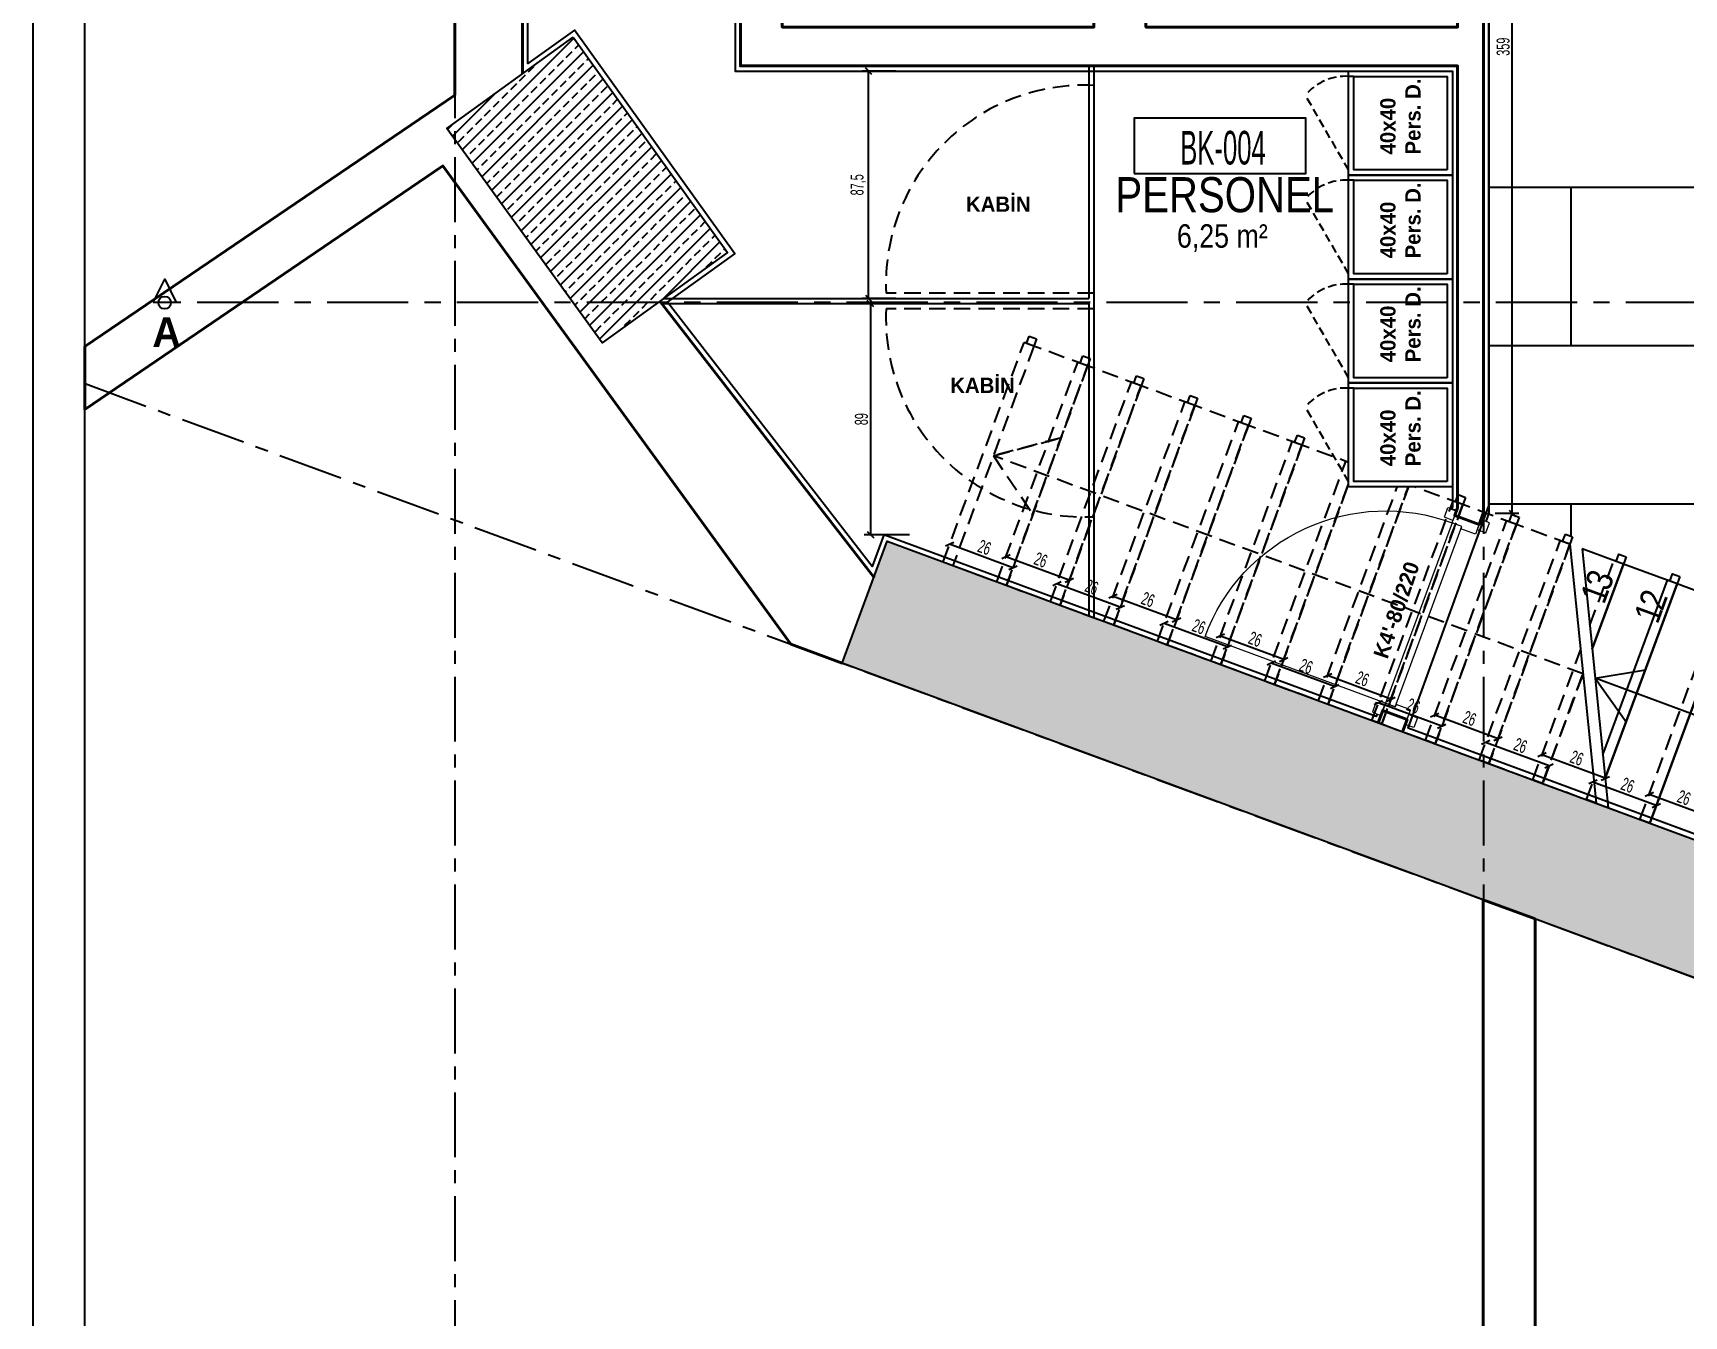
# Model space of a CAD drawing. Header units: millimetres. Extents: x 933584 to 974011, y 4545988 to 4553664.
# Drawn here: x 953802 to 954437, y 4548949 to 4549443 of the extents above; entities that cross this region are included whole.
import ezdxf
from ezdxf.enums import TextEntityAlignment as Align

# ---------------------------------------------------------------- set-up
doc = ezdxf.new("R2010")
doc.units = ezdxf.units.MM
doc.set_wipeout_variables(frame=1)
doc.header["$PDMODE"] = 35
for name, pattern in [('568_AVN_KES_01$0$HIDDEN', [0.375, 0.25, -0.125]), ('CENTER', [2, 1.25, -0.25, 0.25, -0.25]), ('DOT2', [3.175, 0, -3.175]), ('HIDDEN', [9.525, 6.35, -3.175])]:
    doc.linetypes.add(name, pattern=pattern)
doc.layers.get('0').update_dxf_attribs({"color": 255})
doc.layers.get('Defpoints').update_dxf_attribs({"color": 8})
for name, color, linetype in [('0-CSX-CXS_20', 14, 'CENTER'), ('0-DMS-50', 143, 'Continuous'), ('0-HSL-HTC', 253, 'Continuous'), ('0-HSL-HTC_200', 1, 'Continuous'), ('0-HSL-SLD', 252, 'Continuous'), ('0-LNS-SLN', 6, 'Continuous'), ('0-LNS-SPL', 13, '568_AVN_KES_01$0$HIDDEN'), ('0-TXT-NXS', 7, 'Continuous'), ('0-TXT-PBX', 6, 'Continuous'), ('0-TXT-PTX_50', 8, 'Continuous'), ('0-TXT-XBX_20', 3, 'Continuous'), ('2-SPS-RCN', 2, 'Continuous'), ('7-DCR-FRN', 8, 'Continuous')]:
    doc.layers.add(name, color=color, linetype=linetype)
doc.layers.add('2-SPS-IBW', color=5, linetype='Continuous', lineweight=40)
doc.layers.add('3-OPN-WDR', color=4, linetype='Continuous', lineweight=18)
doc.styles.add('139_UYG_PLN$0$Dumankaya_fikirtepe_VAZIYET_PLANI$0$Standard', font='arial.ttf')
doc.styles.add('Century Gothic_B_3', font='GOTHICB.TTF', dxfattribs={"height": 4})
doc.styles.add('dim_romans_50', font='swissl.ttf', dxfattribs={"width": 0.6, "height": 5})
doc.styles.add('MAHAL YAZISI', font='ARIALN.TTF', dxfattribs={"width": 0.8})
doc.styles.get("Standard").update_dxf_attribs({"font": 'times.ttf'})
doc.dimstyles.new('ONK_dim 1_50', dxfattribs={"dimscale": 5, "dimtxt": 4, "dimasz": 0.5, "dimexe": 0.5, "dimexo": 0.5, "dimgap": 0.2, "dimtad": 1, "dimdec": 1, "dimrnd": 0.5, "dimzin": 9, "dimtxsty": 'dim_romans_50', "dimblk": 'OBLIQUE', "dimcen": 1, "dimclre": 256, "dimclrt": 256, "dimazin": 2, "dimtfac": 1, "dimtdec": 1, "dimtix": 1, "dimtmove": 2, "dimatfit": 3, "dimldrblk": 'OBLIQUE', "dimfxl": 3, "dimfxlon": 1, "dimarcsym": 0})
pattern_1 = [(45, (935939.6384, 4550274.5564), (-4.490128, 4.490128), []), (45, (935944.1285, 4550274.5564), (-4.490128, 4.490128), [3.175, -1.5875])]

# ---------------------------------------------------------------- blocks, each defined once
blk = doc.blocks.new('ZVBXCB')
at = {"layer": '0-CSX-CXS_20', "ltscale": 20}
for points in [[(932363.86, 4549835.4), (932363.86, 4548420.65)], [(932759.94, 4549835.4), (932759.94, 4548420.65)], [(932221.52, 4549308.24), (933780.76, 4548732.71)]]:
    blk.add_lwpolyline(points, dxfattribs=at)
blk = doc.blocks.new('DBXDB')
at = {"layer": '2-SPS-IBW'}
for points in [[(939906.16, 4549691.91), (939906.16, 4549761.91), (939924.16, 4549761.91), (939924.16, 4549707.82), (940032.26, 4549707.82), (940032.26, 4549624.82), (939932.26, 4549624.82), (939932.26, 4549564.82)], [(940055.3, 4549338.01), (940035.6, 4549345.28), (939901.64, 4549529.36), (939763.81, 4549435.64), (939763.81, 4549459.83), (939906.16, 4549556.59), (939906.16, 4549641.91), (940016.16, 4549641.91), (940016.16, 4549691.91), (939906.16, 4549691.91)], [(940067.51, 4549371.09), (940067.51, 4549371.09), (939985.18, 4549477.34)]]:
    blk.add_lwpolyline(points, dxfattribs=at)
blk.add_lwpolyline([(940322.16, 4549239.51), (940322.16, 4548677.89), (940302.15, 4548677.89), (940302.15, 4549246.89)], close=True, dxfattribs=at)
blk = doc.blocks.new('MAHAL_KODU')
at = {"layer": '0-TXT-PTX_50'}
for tag, height, p in [('MEKAN_ADI', 0.3, (0, -0.65)), ('ALAN', 0.2, (0, -0.95))]:
    blk.add_attdef(tag, text='', height=height, dxfattribs=at).set_placement(p, align=Align.MIDDLE_CENTER)
at = {"linetype": 'DOT2', "ltscale": 10000}
blk.add_wipeout([(-0.748, 0.049), (0.721, 0.049), (0.722, -0.423), (-0.752, -0.425)], dxfattribs=at)
at = {"layer": '0-TXT-PBX'}
blk.add_lwpolyline([(-0.748, -0.422), (0.721, -0.422), (0.721, 0.049), (-0.748, 0.049)], close=True, dxfattribs=at)
at = {"layer": '0-TXT-PTX_50'}
blk.add_attdef('MAHAL_KODU', text='', height=0.3, dxfattribs=at).set_placement((0, -0.2), align=Align.MIDDLE_CENTER)
blk = doc.blocks.new('FDSVBDVBDZVB')
at = {"layer": '0-HSL-HTC_200'}
h = blk.add_hatch(dxfattribs=at)
h.set_pattern_fill('ANSI33', color=256)
h.set_pattern_definition(pattern_1)
h.paths.add_polyline_path([(939951.78, 4549578.85), (940011.16, 4549496.04), (939962.88, 4549461.29), (939903.08, 4549543.8)])
h = blk.add_hatch(dxfattribs=at)
h.set_pattern_fill('ANSI33', color=256)
h.set_pattern_definition(pattern_1)
h.paths.add_polyline_path([(940055.3, 4549338.01), (940072.62, 4549384.92), (940702.02, 4549152.33), (940695.25, 4549101.8)])
at = {"layer": '2-SPS-RCN'}
blk.add_lwpolyline([(939951.78, 4549578.85), (940011.16, 4549496.04), (939962.88, 4549461.29), (939903.08, 4549543.8)], close=True, dxfattribs=at)
blk.add_lwpolyline([(940055.3, 4549338.01), (940072.62, 4549384.92), (940702.02, 4549152.33), (940695.25, 4549101.8), (940055.3, 4549338.01)], dxfattribs=at)
blk = doc.blocks.new('fdbxcbxb')
at = {"layer": '0-LNS-SLN', "linetype": 'HIDDEN'}
blk.add_lwpolyline([(936147.2, 4550487.53), (936178.39, 4550571.95)], dxfattribs=at)
at = {"layer": '0-LNS-SLN'}
blk.add_lwpolyline([(936150.95, 4550486.14), (936171.58, 4550478.51), (936202.78, 4550562.93), (936182.15, 4550570.56)], close=True, dxfattribs=at)
for points in [[(936182.15, 4550570.56), (936178.39, 4550571.95)], [(936150.95, 4550486.14), (936147.2, 4550487.53)]]:
    blk.add_lwpolyline(points, dxfattribs=at)
blk = doc.blocks.new('kapı_multi3')
at = {"color": 8}
blk.add_lwpolyline([(3, 0), (3, 74, -0.414214), (77, 0, -1)], format="xyb", dxfattribs=at)
for points in [[(2, 3.5), (-2, 3.5), (-2, 0), (2, 0)], [(0, -10), (4, -10), (4, -4), (3, -4), (3, 0), (0, 0)], [(77, -4), (77, 0), (3, 0), (3, -4)], [(80, -10), (76, -10), (76, -4), (77, -4), (77, 0), (80, 0)], [(78, 3.5), (82, 3.5), (82, 0), (78, 0)], [(2, -13.5), (-2, -13.5), (-2, -10), (2, -10)], [(77.95, -13.5), (81.95, -13.5), (82, -10), (78, -10)]]:
    blk.add_lwpolyline(points, close=True)
blk = doc.blocks.new('zcvbxcb')
blk.add_wipeout([(933921.85, 4549610.46), (933881.85, 4549610.46), (933881.85, 4549570.46), (933921.85, 4549570.46)]).dxf.layer = '0-HSL-SLD'
at = {"layer": '7-DCR-FRN', "linetype": 'HIDDEN', "ltscale": 0.5}
blk.add_lwpolyline([(933883.85, 4549610.46), (933912.59, 4549627.06, -0.238554), (933919.85, 4549610.46, -0.992325)], format="xyb", dxfattribs=at)
at = {"layer": '7-DCR-FRN'}
for points in [[(933881.85, 4549570.46), (933881.85, 4549610.46), (933921.85, 4549610.46), (933921.85, 4549570.46), (933881.85, 4549570.46)], [(933883.85, 4549572.46), (933883.85, 4549608.46), (933919.85, 4549608.46), (933919.85, 4549572.46)]]:
    blk.add_lwpolyline(points, close=True, dxfattribs=at)
blk.add_lwpolyline([(933919.85, 4549608.46), (933919.85, 4549610.46)], dxfattribs=at)
at = {"layer": '0-TXT-XBX_20', "color": 0, "insert": (933889.77, 4549598.25), "char_height": 5.8729, "width": 228.8091, "attachment_point": 1, "line_spacing_factor": 0.984502, "style": 'Century Gothic_B_3'}
blk.add_mtext('\\pxql;{\\fFranklin Gothic Book|b1|i0|c162|p34;40x40\\PPers. D.}', dxfattribs=at)
blk = doc.blocks.new('_Oblique')
at = {"color": 0, "linetype": 'ByBlock', "lineweight": -2}
blk.add_line((-0.5, -0.5), (0.5, 0.5), dxfattribs=at)
blk = doc.blocks.new('*D1840')
at = {"layer": '0-DMS-50', "color": 0, "lineweight": -2}
blk.add_line((954448.08, 4549141.03), (954423.69, 4549150.04), dxfattribs=at)
at = {"layer": '0-DMS-50', "lineweight": -2}
for p, q in [((954422.83, 4549147.69), (954422.83, 4549147.69)), ((954447.21, 4549138.68), (954447.21, 4549138.68))]:
    blk.add_line(p, q, dxfattribs=at)
at = {"layer": 'Defpoints', "color": 0}
for p in [(954423.69, 4549150.04), (954423.69, 4549150.04), (954448.08, 4549141.03)]:
    blk.add_point(p, dxfattribs=at)
at = {"layer": '0-DMS-50', "color": 0, "linetype": 'ByBlock', "lineweight": -2, "xscale": 2.5, "yscale": 2.5, "zscale": 2.5}
for p, rotation in [((954423.69, 4549150.04), 159.718194096898), ((954448.08, 4549141.03), 339.718194096898)]:
    blk.add_blockref('_Oblique', p, dxfattribs=dict(at, rotation=rotation))
at = {"layer": '0-DMS-50', "insert": (954437.1, 4549148.82), "char_height": 5, "attachment_point": 5, "rotation": 339.71819, "style": 'dim_romans_50'}
blk.add_mtext('26', dxfattribs=at)
blk = doc.blocks.new('*D1841')
at = {"layer": '0-DMS-50', "lineweight": -2}
for p, q in [((954401.15, 4549152.51), (954401.15, 4549152.51)), ((954425.54, 4549143.49), (954425.54, 4549143.49))]:
    blk.add_line(p, q, dxfattribs=at)
at = {"layer": '0-DMS-50', "color": 0, "lineweight": -2}
blk.add_line((954426.4, 4549145.84), (954402.02, 4549154.85), dxfattribs=at)
at = {"layer": 'Defpoints', "color": 0}
for p in [(954402.02, 4549154.85), (954402.02, 4549154.85), (954426.4, 4549145.84)]:
    blk.add_point(p, dxfattribs=at)
at = {"layer": '0-DMS-50', "color": 0, "linetype": 'ByBlock', "lineweight": -2, "xscale": 2.5, "yscale": 2.5, "zscale": 2.5}
for p, rotation in [((954402.02, 4549154.85), 159.718194379561), ((954426.4, 4549145.84), 339.718194379561)]:
    blk.add_blockref('_Oblique', p, dxfattribs=dict(at, rotation=rotation))
at = {"layer": '0-DMS-50', "insert": (954415.42, 4549153.63), "char_height": 5, "attachment_point": 5, "rotation": 339.71819, "style": 'dim_romans_50'}
blk.add_mtext('26', dxfattribs=at)
blk = doc.blocks.new('*D1842')
at = {"layer": '0-DMS-50', "lineweight": -2}
for p, q in [((954381.55, 4549162.95), (954381.55, 4549162.95)), ((954405.94, 4549153.93), (954405.94, 4549153.93))]:
    blk.add_line(p, q, dxfattribs=at)
at = {"layer": '0-DMS-50', "color": 0, "lineweight": -2}
blk.add_line((954406.81, 4549156.28), (954382.42, 4549165.29), dxfattribs=at)
at = {"layer": 'Defpoints', "color": 0}
for p in [(954382.42, 4549165.29), (954382.42, 4549165.29), (954406.81, 4549156.28)]:
    blk.add_point(p, dxfattribs=at)
at = {"layer": '0-DMS-50', "color": 0, "linetype": 'ByBlock', "lineweight": -2, "xscale": 2.5, "yscale": 2.5, "zscale": 2.5}
for p, rotation in [((954382.42, 4549165.29), 159.718194096898), ((954406.81, 4549156.28), 339.718194096898)]:
    blk.add_blockref('_Oblique', p, dxfattribs=dict(at, rotation=rotation))
at = {"layer": '0-DMS-50', "insert": (954395.83, 4549164.07), "char_height": 5, "attachment_point": 5, "rotation": 339.71819, "style": 'dim_romans_50'}
blk.add_mtext('26', dxfattribs=at)
blk = doc.blocks.new('*D1843')
at = {"layer": '0-DMS-50', "color": 0, "lineweight": -2}
blk.add_line((954385.13, 4549161.09), (954360.74, 4549170.1), dxfattribs=at)
at = {"layer": '0-DMS-50', "lineweight": -2}
for p, q in [((954359.88, 4549167.76), (954359.88, 4549167.76)), ((954384.27, 4549158.75), (954384.27, 4549158.75))]:
    blk.add_line(p, q, dxfattribs=at)
at = {"layer": 'Defpoints', "color": 0}
for p in [(954360.74, 4549170.1), (954360.74, 4549170.1), (954385.13, 4549161.09)]:
    blk.add_point(p, dxfattribs=at)
at = {"layer": '0-DMS-50', "color": 0, "linetype": 'ByBlock', "lineweight": -2, "xscale": 2.5, "yscale": 2.5, "zscale": 2.5}
for p, rotation in [((954360.74, 4549170.1), 159.718194379561), ((954385.13, 4549161.09), 339.718194379561)]:
    blk.add_blockref('_Oblique', p, dxfattribs=dict(at, rotation=rotation))
at = {"layer": '0-DMS-50', "insert": (954374.15, 4549168.88), "char_height": 5, "attachment_point": 5, "rotation": 339.71819, "style": 'dim_romans_50'}
blk.add_mtext('26', dxfattribs=at)
blk = doc.blocks.new('*D1844')
at = {"layer": '0-DMS-50', "lineweight": -2}
for p, q in [((954340.28, 4549178.2), (954340.28, 4549178.2)), ((954364.67, 4549169.19), (954364.67, 4549169.19))]:
    blk.add_line(p, q, dxfattribs=at)
at = {"layer": '0-DMS-50', "color": 0, "lineweight": -2}
blk.add_line((954365.54, 4549171.53), (954341.15, 4549180.54), dxfattribs=at)
at = {"layer": 'Defpoints', "color": 0}
for p in [(954341.15, 4549180.54), (954341.15, 4549180.54), (954365.54, 4549171.53)]:
    blk.add_point(p, dxfattribs=at)
at = {"layer": '0-DMS-50', "color": 0, "linetype": 'ByBlock', "lineweight": -2, "xscale": 2.5, "yscale": 2.5, "zscale": 2.5}
for p, rotation in [((954341.15, 4549180.54), 159.718194096898), ((954365.54, 4549171.53), 339.718194096898)]:
    blk.add_blockref('_Oblique', p, dxfattribs=dict(at, rotation=rotation))
at = {"layer": '0-DMS-50', "insert": (954354.56, 4549179.32), "char_height": 5, "attachment_point": 5, "rotation": 339.71819, "style": 'dim_romans_50'}
blk.add_mtext('26', dxfattribs=at)
blk = doc.blocks.new('*D1845')
at = {"layer": '0-DMS-50', "lineweight": -2}
for p, q in [((954318.61, 4549183.01), (954318.61, 4549183.01)), ((954342.99, 4549174), (954342.99, 4549174))]:
    blk.add_line(p, q, dxfattribs=at)
at = {"layer": '0-DMS-50', "color": 0, "lineweight": -2}
blk.add_line((954343.86, 4549176.34), (954319.47, 4549185.36), dxfattribs=at)
at = {"layer": 'Defpoints', "color": 0}
for p in [(954319.47, 4549185.36), (954319.47, 4549185.36), (954343.86, 4549176.34)]:
    blk.add_point(p, dxfattribs=at)
at = {"layer": '0-DMS-50', "color": 0, "linetype": 'ByBlock', "lineweight": -2, "xscale": 2.5, "yscale": 2.5, "zscale": 2.5}
for p, rotation in [((954319.47, 4549185.36), 159.718194379561), ((954343.86, 4549176.34), 339.718194379561)]:
    blk.add_blockref('_Oblique', p, dxfattribs=dict(at, rotation=rotation))
at = {"layer": '0-DMS-50', "insert": (954332.88, 4549184.13), "char_height": 5, "attachment_point": 5, "rotation": 339.71819, "style": 'dim_romans_50'}
blk.add_mtext('26', dxfattribs=at)
blk = doc.blocks.new('*D1846')
at = {"layer": '0-DMS-50', "color": 0, "lineweight": -2}
blk.add_line((954324.26, 4549186.78), (954299.88, 4549195.8), dxfattribs=at)
at = {"layer": '0-DMS-50', "lineweight": -2}
for p, q in [((954299.01, 4549193.45), (954299.01, 4549193.45)), ((954323.4, 4549184.44), (954323.4, 4549184.44))]:
    blk.add_line(p, q, dxfattribs=at)
at = {"layer": 'Defpoints', "color": 0}
for p in [(954299.88, 4549195.8), (954299.88, 4549195.8), (954324.26, 4549186.78)]:
    blk.add_point(p, dxfattribs=at)
at = {"layer": '0-DMS-50', "color": 0, "linetype": 'ByBlock', "lineweight": -2, "xscale": 2.5, "yscale": 2.5, "zscale": 2.5}
for p, rotation in [((954299.88, 4549195.8), 159.718194096898), ((954324.26, 4549186.78), 339.718194096898)]:
    blk.add_blockref('_Oblique', p, dxfattribs=dict(at, rotation=rotation))
at = {"layer": '0-DMS-50', "insert": (954313.28, 4549194.57), "char_height": 5, "attachment_point": 5, "rotation": 339.71819, "style": 'dim_romans_50'}
blk.add_mtext('26', dxfattribs=at)
blk = doc.blocks.new('*D1847')
at = {"layer": '0-DMS-50', "lineweight": -2}
for p, q in [((954277.33, 4549198.26), (954277.33, 4549198.26)), ((954301.72, 4549189.25), (954301.72, 4549189.25))]:
    blk.add_line(p, q, dxfattribs=at)
at = {"layer": '0-DMS-50', "color": 0, "lineweight": -2}
blk.add_line((954302.59, 4549191.6), (954278.2, 4549200.61), dxfattribs=at)
at = {"layer": 'Defpoints', "color": 0}
for p in [(954278.2, 4549200.61), (954278.2, 4549200.61), (954302.59, 4549191.6)]:
    blk.add_point(p, dxfattribs=at)
at = {"layer": '0-DMS-50', "color": 0, "linetype": 'ByBlock', "lineweight": -2, "xscale": 2.5, "yscale": 2.5, "zscale": 2.5}
for p, rotation in [((954278.2, 4549200.61), 159.718194379561), ((954302.59, 4549191.6), 339.718194379561)]:
    blk.add_blockref('_Oblique', p, dxfattribs=dict(at, rotation=rotation))
at = {"layer": '0-DMS-50', "insert": (954291.61, 4549199.38), "char_height": 5, "attachment_point": 5, "rotation": 339.71819, "style": 'dim_romans_50'}
blk.add_mtext('26', dxfattribs=at)
blk = doc.blocks.new('*D1848')
at = {"layer": '0-DMS-50', "lineweight": -2}
for p, q in [((954257.74, 4549208.7), (954257.74, 4549208.7)), ((954282.13, 4549199.69), (954282.13, 4549199.69))]:
    blk.add_line(p, q, dxfattribs=at)
at = {"layer": '0-DMS-50', "color": 0, "lineweight": -2}
blk.add_line((954282.99, 4549202.04), (954258.6, 4549211.05), dxfattribs=at)
at = {"layer": 'Defpoints', "color": 0}
for p in [(954258.6, 4549211.05), (954258.6, 4549211.05), (954282.99, 4549202.04)]:
    blk.add_point(p, dxfattribs=at)
at = {"layer": '0-DMS-50', "color": 0, "linetype": 'ByBlock', "lineweight": -2, "xscale": 2.5, "yscale": 2.5, "zscale": 2.5}
for p, rotation in [((954258.6, 4549211.05), 159.718194096898), ((954282.99, 4549202.04), 339.718194096898)]:
    blk.add_blockref('_Oblique', p, dxfattribs=dict(at, rotation=rotation))
at = {"layer": '0-DMS-50', "insert": (954272.01, 4549209.82), "char_height": 5, "attachment_point": 5, "rotation": 339.71819, "style": 'dim_romans_50'}
blk.add_mtext('26', dxfattribs=at)
blk = doc.blocks.new('*D1849')
at = {"layer": '0-DMS-50', "color": 0, "lineweight": -2}
blk.add_line((954261.32, 4549206.85), (954236.93, 4549215.86), dxfattribs=at)
at = {"layer": '0-DMS-50', "lineweight": -2}
for p, q in [((954236.06, 4549213.52), (954236.06, 4549213.52)), ((954260.45, 4549204.5), (954260.45, 4549204.5))]:
    blk.add_line(p, q, dxfattribs=at)
at = {"layer": 'Defpoints', "color": 0}
for p in [(954236.93, 4549215.86), (954236.93, 4549215.86), (954261.32, 4549206.85)]:
    blk.add_point(p, dxfattribs=at)
at = {"layer": '0-DMS-50', "color": 0, "linetype": 'ByBlock', "lineweight": -2, "xscale": 2.5, "yscale": 2.5, "zscale": 2.5}
for p, rotation in [((954236.93, 4549215.86), 159.718194379561), ((954261.32, 4549206.85), 339.718194379561)]:
    blk.add_blockref('_Oblique', p, dxfattribs=dict(at, rotation=rotation))
at = {"layer": '0-DMS-50', "insert": (954250.34, 4549214.64), "char_height": 5, "attachment_point": 5, "rotation": 339.71819, "style": 'dim_romans_50'}
blk.add_mtext('26', dxfattribs=at)
blk = doc.blocks.new('*D1850')
at = {"layer": '0-DMS-50', "color": 0, "lineweight": -2}
blk.add_line((954241.72, 4549217.29), (954217.33, 4549226.3), dxfattribs=at)
at = {"layer": '0-DMS-50', "lineweight": -2}
for p, q in [((954216.47, 4549223.96), (954216.47, 4549223.96)), ((954240.85, 4549214.94), (954240.85, 4549214.94))]:
    blk.add_line(p, q, dxfattribs=at)
at = {"layer": 'Defpoints', "color": 0}
for p in [(954217.33, 4549226.3), (954217.33, 4549226.3), (954241.72, 4549217.29)]:
    blk.add_point(p, dxfattribs=at)
at = {"layer": '0-DMS-50', "color": 0, "linetype": 'ByBlock', "lineweight": -2, "xscale": 2.5, "yscale": 2.5, "zscale": 2.5}
for p, rotation in [((954217.33, 4549226.3), 159.718194096898), ((954241.72, 4549217.29), 339.718194096898)]:
    blk.add_blockref('_Oblique', p, dxfattribs=dict(at, rotation=rotation))
at = {"layer": '0-DMS-50', "insert": (954230.74, 4549225.08), "char_height": 5, "attachment_point": 5, "rotation": 339.71819, "style": 'dim_romans_50'}
blk.add_mtext('26', dxfattribs=at)
blk = doc.blocks.new('*D1851')
at = {"layer": '0-DMS-50', "lineweight": -2}
for p, q in [((954194.79, 4549228.77), (954194.79, 4549228.77)), ((954219.18, 4549219.75), (954219.18, 4549219.75))]:
    blk.add_line(p, q, dxfattribs=at)
at = {"layer": '0-DMS-50', "color": 0, "lineweight": -2}
blk.add_line((954220.04, 4549222.1), (954195.66, 4549231.11), dxfattribs=at)
at = {"layer": 'Defpoints', "color": 0}
for p in [(954195.66, 4549231.11), (954195.66, 4549231.11), (954220.04, 4549222.1)]:
    blk.add_point(p, dxfattribs=at)
at = {"layer": '0-DMS-50', "color": 0, "linetype": 'ByBlock', "lineweight": -2, "xscale": 2.5, "yscale": 2.5, "zscale": 2.5}
for p, rotation in [((954195.66, 4549231.11), 159.718194379561), ((954220.04, 4549222.1), 339.718194379561)]:
    blk.add_blockref('_Oblique', p, dxfattribs=dict(at, rotation=rotation))
at = {"layer": '0-DMS-50', "insert": (954209.06, 4549229.89), "char_height": 5, "attachment_point": 5, "rotation": 339.71819, "style": 'dim_romans_50'}
blk.add_mtext('26', dxfattribs=at)
blk = doc.blocks.new('*D1852')
at = {"layer": '0-DMS-50', "lineweight": -2}
for p, q in [((954175.19, 4549239.21), (954175.19, 4549239.21)), ((954199.58, 4549230.19), (954199.58, 4549230.19))]:
    blk.add_line(p, q, dxfattribs=at)
at = {"layer": '0-DMS-50', "color": 0, "lineweight": -2}
blk.add_line((954200.45, 4549232.54), (954176.06, 4549241.55), dxfattribs=at)
at = {"layer": 'Defpoints', "color": 0}
for p in [(954176.06, 4549241.55), (954176.06, 4549241.55), (954200.45, 4549232.54)]:
    blk.add_point(p, dxfattribs=at)
at = {"layer": '0-DMS-50', "color": 0, "linetype": 'ByBlock', "lineweight": -2, "xscale": 2.5, "yscale": 2.5, "zscale": 2.5}
for p, rotation in [((954176.06, 4549241.55), 159.718194096898), ((954200.45, 4549232.54), 339.718194096898)]:
    blk.add_blockref('_Oblique', p, dxfattribs=dict(at, rotation=rotation))
at = {"layer": '0-DMS-50', "insert": (954189.47, 4549240.33), "char_height": 5, "attachment_point": 5, "rotation": 339.71819, "style": 'dim_romans_50'}
blk.add_mtext('26', dxfattribs=at)
blk = doc.blocks.new('*D1853')
at = {"layer": '0-DMS-50', "color": 0, "lineweight": -2}
blk.add_line((954178.77, 4549237.35), (954154.38, 4549246.36), dxfattribs=at)
at = {"layer": '0-DMS-50', "lineweight": -2}
for p, q in [((954153.52, 4549244.02), (954153.52, 4549244.02)), ((954177.91, 4549235.01), (954177.91, 4549235.01))]:
    blk.add_line(p, q, dxfattribs=at)
at = {"layer": 'Defpoints', "color": 0}
for p in [(954154.38, 4549246.36), (954154.38, 4549246.36), (954178.77, 4549237.35)]:
    blk.add_point(p, dxfattribs=at)
at = {"layer": '0-DMS-50', "color": 0, "linetype": 'ByBlock', "lineweight": -2, "xscale": 2.5, "yscale": 2.5, "zscale": 2.5}
for p, rotation in [((954154.38, 4549246.36), 159.718194379561), ((954178.77, 4549237.35), 339.718194379561)]:
    blk.add_blockref('_Oblique', p, dxfattribs=dict(at, rotation=rotation))
at = {"layer": '0-DMS-50', "insert": (954167.79, 4549245.14), "char_height": 5, "attachment_point": 5, "rotation": 339.71819, "style": 'dim_romans_50'}
blk.add_mtext('26', dxfattribs=at)
blk = doc.blocks.new('*D1861')
at = {"layer": '0-DMS-50', "lineweight": -2}
for p, q in [((954364.44, 4549617.46), (954373.49, 4549617.46)), ((954364.44, 4549258.3), (954373.49, 4549258.3))]:
    blk.add_line(p, q, dxfattribs=at)
at = {"layer": '0-DMS-50', "color": 0, "lineweight": -2}
blk.add_line((954370.99, 4549258.3), (954370.99, 4549617.46), dxfattribs=at)
at = {"layer": 'Defpoints', "color": 0}
for p in [(954361.94, 4549617.46), (954370.99, 4549617.46), (954361.94, 4549258.3)]:
    blk.add_point(p, dxfattribs=at)
at = {"layer": '0-DMS-50', "color": 0, "linetype": 'ByBlock', "lineweight": -2, "xscale": 2.5, "yscale": 2.5, "zscale": 2.5}
for p, rotation in [((954370.99, 4549617.46), 90), ((954370.99, 4549258.3), 270)]:
    blk.add_blockref('_Oblique', p, dxfattribs=dict(at, rotation=rotation))
at = {"layer": '0-DMS-50', "insert": (954367.49, 4549437.88), "char_height": 5, "attachment_point": 5, "rotation": 90, "style": 'dim_romans_50'}
blk.add_mtext('359', dxfattribs=at)
blk = doc.blocks.new('*D1870')
at = {"layer": '0-DMS-50', "lineweight": -2}
for p, q in [((954133.72, 4549428.46), (954120.68, 4549428.46)), ((954133.72, 4549340.98), (954120.68, 4549340.98))]:
    blk.add_line(p, q, dxfattribs=at)
at = {"layer": '0-DMS-50', "color": 0, "lineweight": -2}
blk.add_line((954123.18, 4549340.98), (954123.18, 4549428.46), dxfattribs=at)
at = {"layer": 'Defpoints', "color": 0}
for p in [(954123.18, 4549428.46), (954136.22, 4549428.46), (954136.22, 4549340.98)]:
    blk.add_point(p, dxfattribs=at)
at = {"layer": '0-DMS-50', "color": 0, "linetype": 'ByBlock', "lineweight": -2, "xscale": 2.5, "yscale": 2.5, "zscale": 2.5}
for p, rotation in [((954123.18, 4549428.46), 90), ((954123.18, 4549340.98), 270)]:
    blk.add_blockref('_Oblique', p, dxfattribs=dict(at, rotation=rotation))
at = {"layer": '0-DMS-50', "insert": (954119.2, 4549384.72), "char_height": 5, "attachment_point": 5, "rotation": 90, "style": 'dim_romans_50'}
blk.add_mtext('87,5', dxfattribs=at)
blk = doc.blocks.new('*D1871')
at = {"layer": '0-DMS-50', "lineweight": -2}
for p, q in [((954138.93, 4549338.98), (954121.43, 4549338.98)), ((954138.93, 4549250.06), (954121.43, 4549250.06))]:
    blk.add_line(p, q, dxfattribs=at)
at = {"layer": '0-DMS-50', "color": 0, "lineweight": -2}
blk.add_line((954123.93, 4549338.98), (954123.93, 4549250.06), dxfattribs=at)
at = {"layer": 'Defpoints', "color": 0}
for p in [(954207.94, 4549338.98), (954123.93, 4549250.06), (954207.94, 4549250.06)]:
    blk.add_point(p, dxfattribs=at)
at = {"layer": '0-DMS-50', "color": 0, "linetype": 'ByBlock', "lineweight": -2, "xscale": 2.5, "yscale": 2.5, "zscale": 2.5}
for p, rotation in [((954123.93, 4549338.98), 90), ((954123.93, 4549250.06), 270)]:
    blk.add_blockref('_Oblique', p, dxfattribs=dict(at, rotation=rotation))
at = {"layer": '0-DMS-50', "insert": (954120.43, 4549294.52), "char_height": 5, "attachment_point": 5, "rotation": 90, "style": 'dim_romans_50'}
blk.add_mtext('89', dxfattribs=at)
blk = doc.blocks.new('cbxcbb')
at = {"layer": '0-HSL-SLD', "linetype": 'Continuous'}
for p, q in [((954361.94, 4547383.84), (954481.85, 4547383.84)), ((954393.6, 4547322.88), (954393.6, 4547383.84)), ((954361.94, 4547322.88), (954653.82, 4547322.88)), ((954361.94, 4547261.92), (954660.18, 4547261.92)), ((954393.6, 4547249.41), (954393.6, 4547261.92))]:
    blk.add_line(p, q, dxfattribs=at)
blk = doc.blocks.new('*D2089')
at = {"layer": '0-DMS-50', "lineweight": -2}
for p, q in [((954361.94, 4549441.79), (954361.94, 4549453.4)), ((954481.85, 4549441.79), (954481.85, 4549453.4))]:
    blk.add_line(p, q, dxfattribs=at)
at = {"layer": '0-DMS-50', "color": 0, "lineweight": -2}
blk.add_line((954361.94, 4549450.9), (954481.85, 4549450.9), dxfattribs=at)
at = {"layer": 'Defpoints', "color": 0}
for p in [(954481.85, 4549450.9), (954361.94, 4549439.29), (954481.85, 4549439.29)]:
    blk.add_point(p, dxfattribs=at)
at = {"layer": '0-DMS-50', "color": 0, "linetype": 'ByBlock', "lineweight": -2, "xscale": 2.5, "yscale": 2.5, "zscale": 2.5, "rotation": 180}
blk.add_blockref('_Oblique', (954361.94, 4549450.9), dxfattribs=at)
at = {"layer": '0-DMS-50', "color": 0, "linetype": 'ByBlock', "lineweight": -2, "xscale": 2.5, "yscale": 2.5, "zscale": 2.5}
blk.add_blockref('_Oblique', (954481.85, 4549450.9), dxfattribs=at)
at = {"layer": '0-DMS-50', "insert": (954421.9, 4549454.4), "char_height": 5, "attachment_point": 5, "style": 'dim_romans_50'}
blk.add_mtext('120', dxfattribs=at)
blk = doc.blocks.new('CVBXCBV')
blk.add_lwpolyline([(936052.9, 4551339.49), (936057.32, 4551348.58), (936061.75, 4551339.49), (936052.9, 4551339.49)])
at = {"linetype": 'CENTER', "ltscale": 25}
blk.add_lwpolyline([(937701.09, 4551339.49), (936057.32, 4551339.49)], dxfattribs=at)
blk.add_circle((936057.32, 4551339.49), 2.41)
at = {"linetype": 'CENTER', "ltscale": 10, "insert": (937948.53, 4551333.78), "char_height": 11.3933, "width": 1895.9693, "attachment_point": 3, "line_spacing_factor": 0.984502, "style": 'Century Gothic_B_3'}
blk.add_mtext('\\pxql;{\\fFranklin Gothic Book|b1|i0|c162|p34;A}', dxfattribs=at)

msp = doc.modelspace()

# ---------------------------------------------------------------- linework, layer by layer
at = {"layer": '0-LNS-SLN', "linetype": 'HIDDEN'}
for p, q in [((954171.23, 4549280.42), (954197.27, 4549287.39)), ((954197.27, 4549287.39), (954171.23, 4549280.42)), ((954398.23, 4549196.53), (954171.23, 4549280.42)), ((954171.23, 4549280.42), (954186.38, 4549257.95))]:
    msp.add_line(p, q, dxfattribs=at)
at = {"layer": '0-LNS-SLN'}
msp.add_line((954645.86, 4549105.02), (954402.92, 4549194.8), dxfattribs=at)
for points in [[(954207.94, 4549430.46), (954207.94, 4549340.98)], [(954209.94, 4549430.46), (954209.94, 4549218.14)], [(954044.26, 4549340.98), (954207.94, 4549340.98)], [(954043.64, 4549338.98), (954207.94, 4549338.98)], [(954207.94, 4549338.98), (954207.94, 4549218.88)], [(954310.65, 4549276.87), (954306.9, 4549278.26)], [(954393.19, 4549246.37), (954403.27, 4549146.69)], [(954397.88, 4549244.63), (954407.96, 4549144.96)], [(954401.77, 4549206.12), (954413.83, 4549238.74), (954397.88, 4549244.63)], [(954413.83, 4549238.74), (954410.08, 4549240.13)], [(954414.87, 4549241.55), (954413.83, 4549238.74), (954411.01, 4549239.78), (954412.05, 4549242.59), (954414.87, 4549241.55)], [(954406.81, 4549156.29), (954434.46, 4549231.11), (954413.83, 4549238.74), (954401.77, 4549206.12)], [(954435.5, 4549233.93), (954434.46, 4549231.11), (954431.65, 4549232.15), (954432.69, 4549234.97), (954435.5, 4549233.93)], [(954403.27, 4549146.69), (954423.9, 4549139.07), (954455.1, 4549223.49), (954434.46, 4549231.11), (954406.81, 4549156.29)], [(954405.9, 4549165.35), (954430.71, 4549232.5)], [(954434.46, 4549231.11), (954430.71, 4549232.5)], [(954402.92, 4549194.8), (954422.24, 4549198.04)], [(954402.92, 4549194.8), (954414.86, 4549178.07)], [(954320.72, 4549177.2), (954316.97, 4549178.58)], [(954341.36, 4549169.57), (954337.61, 4549170.96)], [(954361.99, 4549161.95), (954358.24, 4549163.33)], [(954382.63, 4549154.32), (954378.88, 4549155.71)], [(954403.27, 4549146.69), (954399.51, 4549148.08)]]:
    msp.add_lwpolyline(points, dxfattribs=at)
at = {"layer": '0-LNS-SLN', "linetype": 'HIDDEN'}
for points in [[(954209.94, 4549342.98), (954129.94, 4549342.98, -0.442516), (954209.94, 4549422.98, -2.414214)], [(954209.94, 4549336.98), (954129.94, 4549336.98, 0.442516), (954209.94, 4549256.98, 2.414214)]]:
    msp.add_lwpolyline(points, format="xyb", dxfattribs=at)
for points in [[(954151.88, 4549239.59), (954183.08, 4549324.01)], [(954186.83, 4549322.63), (954183.08, 4549324.01)], [(954187.87, 4549325.44), (954186.83, 4549322.63), (954184.02, 4549323.67), (954185.06, 4549326.48), (954187.87, 4549325.44)], [(954172.52, 4549231.97), (954203.72, 4549316.39)], [(954207.47, 4549315), (954203.72, 4549316.39)], [(954208.51, 4549317.81), (954207.47, 4549315), (954204.65, 4549316.04), (954205.69, 4549318.85), (954208.51, 4549317.81)], [(954229.14, 4549310.19), (954228.1, 4549307.37), (954225.29, 4549308.41), (954226.33, 4549311.23), (954229.14, 4549310.19)], [(954193.15, 4549224.34), (954224.35, 4549308.76)], [(954228.1, 4549307.37), (954224.35, 4549308.76)], [(954249.78, 4549302.56), (954248.74, 4549299.75), (954245.93, 4549300.79), (954246.97, 4549303.6), (954249.78, 4549302.56)], [(954213.79, 4549216.71), (954244.99, 4549301.14)], [(954248.74, 4549299.75), (954244.99, 4549301.14)], [(954234.43, 4549209.09), (954265.62, 4549293.51)], [(954269.38, 4549292.12), (954265.62, 4549293.51)], [(954270.42, 4549294.94), (954269.38, 4549292.12), (954266.56, 4549293.16), (954267.6, 4549295.98), (954270.42, 4549294.94)], [(954255.06, 4549201.46), (954286.26, 4549285.88)], [(954290.01, 4549284.5), (954286.26, 4549285.88)], [(954291.05, 4549287.31), (954290.01, 4549284.5), (954287.2, 4549285.54), (954288.24, 4549288.35), (954291.05, 4549287.31)], [(954275.7, 4549193.84), (954306.9, 4549278.26)], [(954311.69, 4549279.68), (954310.65, 4549276.87), (954307.83, 4549277.91), (954308.87, 4549280.72), (954311.69, 4549279.68)], [(954332.32, 4549272.06), (954331.28, 4549269.24), (954328.47, 4549270.28), (954329.51, 4549273.1), (954332.32, 4549272.06)], [(954296.33, 4549186.21), (954327.53, 4549270.63)], [(954331.28, 4549269.24), (954327.53, 4549270.63)], [(954352.96, 4549264.43), (954351.92, 4549261.62), (954349.11, 4549262.66), (954350.15, 4549265.47), (954352.96, 4549264.43)], [(954316.97, 4549178.58), (954348.17, 4549263.01)], [(954351.92, 4549261.62), (954348.17, 4549263.01)], [(954337.61, 4549170.96), (954368.8, 4549255.38)], [(954372.56, 4549253.99), (954368.8, 4549255.38)], [(954373.6, 4549256.81), (954372.56, 4549253.99), (954369.74, 4549255.03), (954370.78, 4549257.85), (954373.6, 4549256.81)], [(954358.24, 4549163.33), (954389.44, 4549247.75)], [(954393.19, 4549246.37), (954361.99, 4549161.95), (954382.63, 4549154.32), (954398.23, 4549196.53)], [(954393.19, 4549246.37), (954389.44, 4549247.75)], [(954394.23, 4549249.18), (954393.19, 4549246.37), (954390.38, 4549247.41), (954391.42, 4549250.22), (954394.23, 4549249.18)], [(954400.86, 4549215.18), (954410.08, 4549240.13)], [(954378.88, 4549155.71), (954397.31, 4549205.59)], [(954398.23, 4549196.53), (954382.63, 4549154.32), (954403.27, 4549146.69)], [(954399.51, 4549148.08), (954402.35, 4549155.76)]]:
    msp.add_lwpolyline(points, dxfattribs=at)
for points in [[(954155.63, 4549238.21), (954176.27, 4549230.58), (954207.47, 4549315), (954186.83, 4549322.63)], [(954176.27, 4549230.58), (954196.91, 4549222.95), (954228.1, 4549307.37), (954207.47, 4549315)], [(954196.91, 4549222.95), (954217.54, 4549215.33), (954248.74, 4549299.75), (954228.1, 4549307.37)], [(954217.54, 4549215.33), (954238.18, 4549207.7), (954269.38, 4549292.12), (954248.74, 4549299.75)], [(954238.18, 4549207.7), (954258.81, 4549200.08), (954290.01, 4549284.5), (954269.38, 4549292.12)], [(954258.81, 4549200.08), (954279.45, 4549192.45), (954310.65, 4549276.87), (954290.01, 4549284.5)], [(954279.45, 4549192.45), (954300.09, 4549184.82), (954331.28, 4549269.24), (954310.65, 4549276.87)], [(954300.09, 4549184.82), (954320.72, 4549177.2), (954351.92, 4549261.62), (954331.28, 4549269.24)], [(954320.72, 4549177.2), (954341.36, 4549169.57), (954372.56, 4549253.99), (954351.92, 4549261.62)], [(954341.36, 4549169.57), (954361.99, 4549161.95), (954393.19, 4549246.37), (954372.56, 4549253.99)]]:
    msp.add_lwpolyline(points, close=True, dxfattribs=at)
at = {"layer": '0-LNS-SPL', "linetype": 'ByBlock', "ltscale": 0.5}
msp.add_lwpolyline([(954741.85, 4549036.53), (954741.85, 4549023.7), (954330.85, 4549175.59), (954331.19, 4549176.53)], dxfattribs=at)
at = {"layer": '2-SPS-IBW'}
msp.add_lwpolyline([(954328.75, 4549174.23), (954330.48, 4549178.92), (954321.1, 4549182.39), (954319.37, 4549177.7)], dxfattribs=at)

# ---------------------------------------------------------------- block references
for name, p in [('ZVBXCB', (21600, 0)), ('fdbxcbxb', (18272.95, -1347.07))]:
    msp.add_blockref(name, p)
at = {"layer": '0-HSL-HTC'}
msp.add_blockref('DBXDB', (14057.69, -137.36), dxfattribs=at)
at = {"layer": '3-OPN-WDR', "extrusion": (0, 0, -1), "xscale": -1, "zscale": -1, "rotation": 290.2818056206158}
msp.add_blockref('kapı_multi3', (-954321.1, 4549182.39), dxfattribs=at)

# ---------------------------------------------------------------- texts
at = {"layer": '0-TXT-NXS', "char_height": 10, "attachment_point": 3, "rotation": 69.8726, "style": '139_UYG_PLN$0$Dumankaya_fikirtepe_VAZIYET_PLANI$0$Standard'}
for s, insert in [('{\\T0.8;\\fArial Narrow|b0|i0|c162|p34;13}', (954400.67, 4549236.52, 1.23)), ('{\\T0.8;\\fArial Narrow|b0|i0|c162|p34;12}', (954421.31, 4549228.9, 1.23))]:
    msp.add_mtext_dynamic_manual_height_columns(s, width=10, gutter_width=12.5, heights=[0], dxfattribs=dict(at, insert=insert))
at = {"layer": '0-TXT-XBX_20', "color": 0, "char_height": 5.8729, "width": 233.8091, "attachment_point": 1, "line_spacing_factor": 0.984502, "style": 'Century Gothic_B_3'}
for insert in [(954160.67, 4549380.21), (954154.6, 4549310.47)]:
    msp.add_mtext('{\\fFranklin Gothic Book|b1|i0|c162|p34;KABİN}', dxfattribs=dict(at, insert=insert))
at = {"layer": '0-TXT-XBX_20', "insert": (954317.36, 4549203.8), "char_height": 5.8729, "width": 228.8091, "attachment_point": 1, "rotation": 71.11244, "line_spacing_factor": 0.984502, "style": 'Century Gothic_B_3'}
msp.add_mtext("\\pxql;{\\fFranklin Gothic Book|b1|i0|c162|p34;K4'-80/220}", dxfattribs=at)

# ---------------------------------------------------------------- dimensions: what is measured, and where the dimension line sits
at = {"layer": '0-DMS-50'}
for p1, p2, distance, picture, middle in [((954361.94, 4549258.3), (954361.94, 4549617.46), -9.05, '*D1861', (954367.49, 4549437.88)), ((954136.22, 4549340.98), (954136.22, 4549428.46), 13.04, '*D1870', (954119.2, 4549384.72)), ((954207.94, 4549338.98), (954207.94, 4549250.06), -84.01, '*D1871', (954120.43, 4549294.52)), ((954178.77, 4549237.35), (954154.38, 4549246.36), 0, '*D1853', (954167.79, 4549245.14)), ((954200.45, 4549232.54), (954176.06, 4549241.55), 0, '*D1852', (954189.47, 4549240.33)), ((954220.04, 4549222.1), (954195.66, 4549231.11), 0, '*D1851', (954209.06, 4549229.89)), ((954241.72, 4549217.29), (954217.33, 4549226.3), 0, '*D1850', (954230.74, 4549225.08)), ((954261.32, 4549206.85), (954236.93, 4549215.86), 0, '*D1849', (954250.34, 4549214.64)), ((954282.99, 4549202.04), (954258.6, 4549211.05), 0, '*D1848', (954272.01, 4549209.82)), ((954302.59, 4549191.6), (954278.2, 4549200.61), 0, '*D1847', (954291.61, 4549199.38)), ((954324.26, 4549186.78), (954299.88, 4549195.8), 0, '*D1846', (954313.28, 4549194.57)), ((954343.86, 4549176.34), (954319.47, 4549185.36), 0, '*D1845', (954332.88, 4549184.13)), ((954365.54, 4549171.53), (954341.15, 4549180.54), 0, '*D1844', (954354.56, 4549179.32)), ((954385.13, 4549161.09), (954360.74, 4549170.1), 0, '*D1843', (954374.15, 4549168.88)), ((954406.81, 4549156.28), (954382.42, 4549165.29), 0, '*D1842', (954395.83, 4549164.07)), ((954426.4, 4549145.84), (954402.02, 4549154.85), 0, '*D1841', (954415.42, 4549153.63)), ((954448.08, 4549141.03), (954423.69, 4549150.04), 0, '*D1840', (954437.1, 4549148.82))]:
    dim = msp.add_aligned_dim(p1=p1, p2=p2, distance=distance, dimstyle='ONK_dim 1_50', dxfattribs=at)
    dim.commit()
    dim.dimension.update_dxf_attribs({"geometry": picture, "text_midpoint": middle})
dim = msp.add_linear_dim(base=(954481.85, 4549450.9), p1=(954361.94, 4549439.29), p2=(954481.85, 4549439.29), dimstyle='ONK_dim 1_50', dxfattribs=at)
dim.commit()
dim.dimension.update_dxf_attribs({"geometry": '*D2089', "text_midpoint": (954421.9, 4549454.4)})

# ---------------------------------------------------------------- next in the draw order: block references
ref = msp.add_blockref('MAHAL_KODU', (954259.06, 4549408.13), dxfattribs=dict(xscale=45, yscale=45, zscale=1.2))
ref.add_attrib('MAHAL_KODU', 'BK-004', dxfattribs={"layer": '0-TXT-PTX_50', "height": 12.937, "style": 'MAHAL YAZISI', "width": 0.666667}).set_placement((954259.62, 4549399.01), align=Align.MIDDLE_CENTER)
ref.add_attrib('MEKAN_ADI', 'PERSONEL', dxfattribs={"layer": '0-TXT-PTX_50', "height": 13.5, "style": 'MAHAL YAZISI'}).set_placement((954260.29, 4549380.92), align=Align.MIDDLE_CENTER)
ref.add_attrib('ALAN', '6,25 m²', dxfattribs={"layer": '0-TXT-PTX_50', "height": 9, "style": 'MAHAL YAZISI'}).set_placement((954259.36, 4549365.03), align=Align.MIDDLE_CENTER)

# ---------------------------------------------------------------- next in the draw order: linework, layer by layer
at = {"layer": '2-SPS-IBW'}
msp.add_lwpolyline([(954073.85, 4549487.46), (954073.85, 4549430.46), (954349.94, 4549430.46), (954349.94, 4549260.44), (954348.83, 4549257.43), (954358.21, 4549253.96), (954359.94, 4549258.65), (954359.94, 4549615.46), (954344.94, 4549615.46), (954344.94, 4549605.46), (954349.94, 4549605.46), (954349.94, 4549445.46), (954229.94, 4549445.46), (954229.94, 4549605.46), (954264.94, 4549605.46), (954264.94, 4549615.46), (954174.94, 4549615.46), (954174.94, 4549605.46), (954209.94, 4549605.46), (954209.94, 4549445.46), (954089.94, 4549445.46), (954089.94, 4549487.46)], dxfattribs=at)

# ---------------------------------------------------------------- next in the draw order: block references
msp.add_blockref('FDSVBDVBDZVB', (14057.69, -137.36))

# ---------------------------------------------------------------- next in the draw order: block references
at = {"rotation": 90.00000000020975}
msp.add_blockref('zcvbxcb', (5503918.41, 3615506.62), dxfattribs=at)

# ---------------------------------------------------------------- next in the draw order: block references
msp.add_blockref('zcvbxcb', (5503918.41, 3615466.62), dxfattribs=at)

# ---------------------------------------------------------------- next in the draw order: block references
msp.add_blockref('zcvbxcb', (5503918.41, 3615426.62), dxfattribs=at)

# ---------------------------------------------------------------- next in the draw order: block references
msp.add_blockref('CVBXCBV', (17794.87, -2000.11))
msp.add_blockref('zcvbxcb', (5503918.41, 3615386.62), dxfattribs=at)

# ---------------------------------------------------------------- next in the draw order: linework, layer by layer
at = {"color": 0}
for points in [[(953801.5, 4549855.4), (955901.5, 4549855.4), (955901.5, 4548355.4), (953801.5, 4548355.4)], [(953821.5, 4549835.4), (955881.5, 4549835.4), (955881.5, 4548375.4), (953821.5, 4548375.4)]]:
    msp.add_lwpolyline(points, close=True, dxfattribs=at)
at = {"layer": '0-HSL-SLD'}
msp.add_lwpolyline([(953983.85, 4549757.55), (954103.85, 4549757.55), (954103.85, 4549761.55), (954301.84, 4549761.55), (954301.84, 4549762.53), (954741.85, 4549762.53), (954741.85, 4549377.44), (954741.85, 4549377.44), (954741.85, 4549023.7), (954741.85, 4549023.7), (954741.85, 4549023.7), (954741.85, 4549023.7), (954741.85, 4549023.7), (954741.85, 4549023.7), (954630.96, 4549064.68), (954330.85, 4549175.59), (954361.94, 4549261.11), (954361.94, 4549617.46), (953983.85, 4549617.46)], close=True, dxfattribs=at)
at = {"layer": '0-LNS-SPL', "linetype": 'ByBlock', "ltscale": 0.5}
for points in [[(954346.94, 4549617.46), (954361.94, 4549617.46), (954361.94, 4549258.3), (954360.78, 4549255.15)], [(954319, 4549181.03), (954318.65, 4549180.09), (954129.1, 4549250.06), (954124.57, 4549237.8), (954045.72, 4549339.57), (954071.64, 4549358.22), (954009.93, 4549444.28), (953991.94, 4549431.36), (953991.94, 4549485.46), (954071.85, 4549485.46), (954071.85, 4549428.46), (954347.94, 4549428.46), (954347.94, 4549260.8), (954347.65, 4549260), (954349.52, 4549259.31)]]:
    msp.add_lwpolyline(points, dxfattribs=at)

# ---------------------------------------------------------------- next in the draw order: block references
msp.add_blockref('cbxcbb', (0, 2000))

doc.saveas('drawing.dxf')
